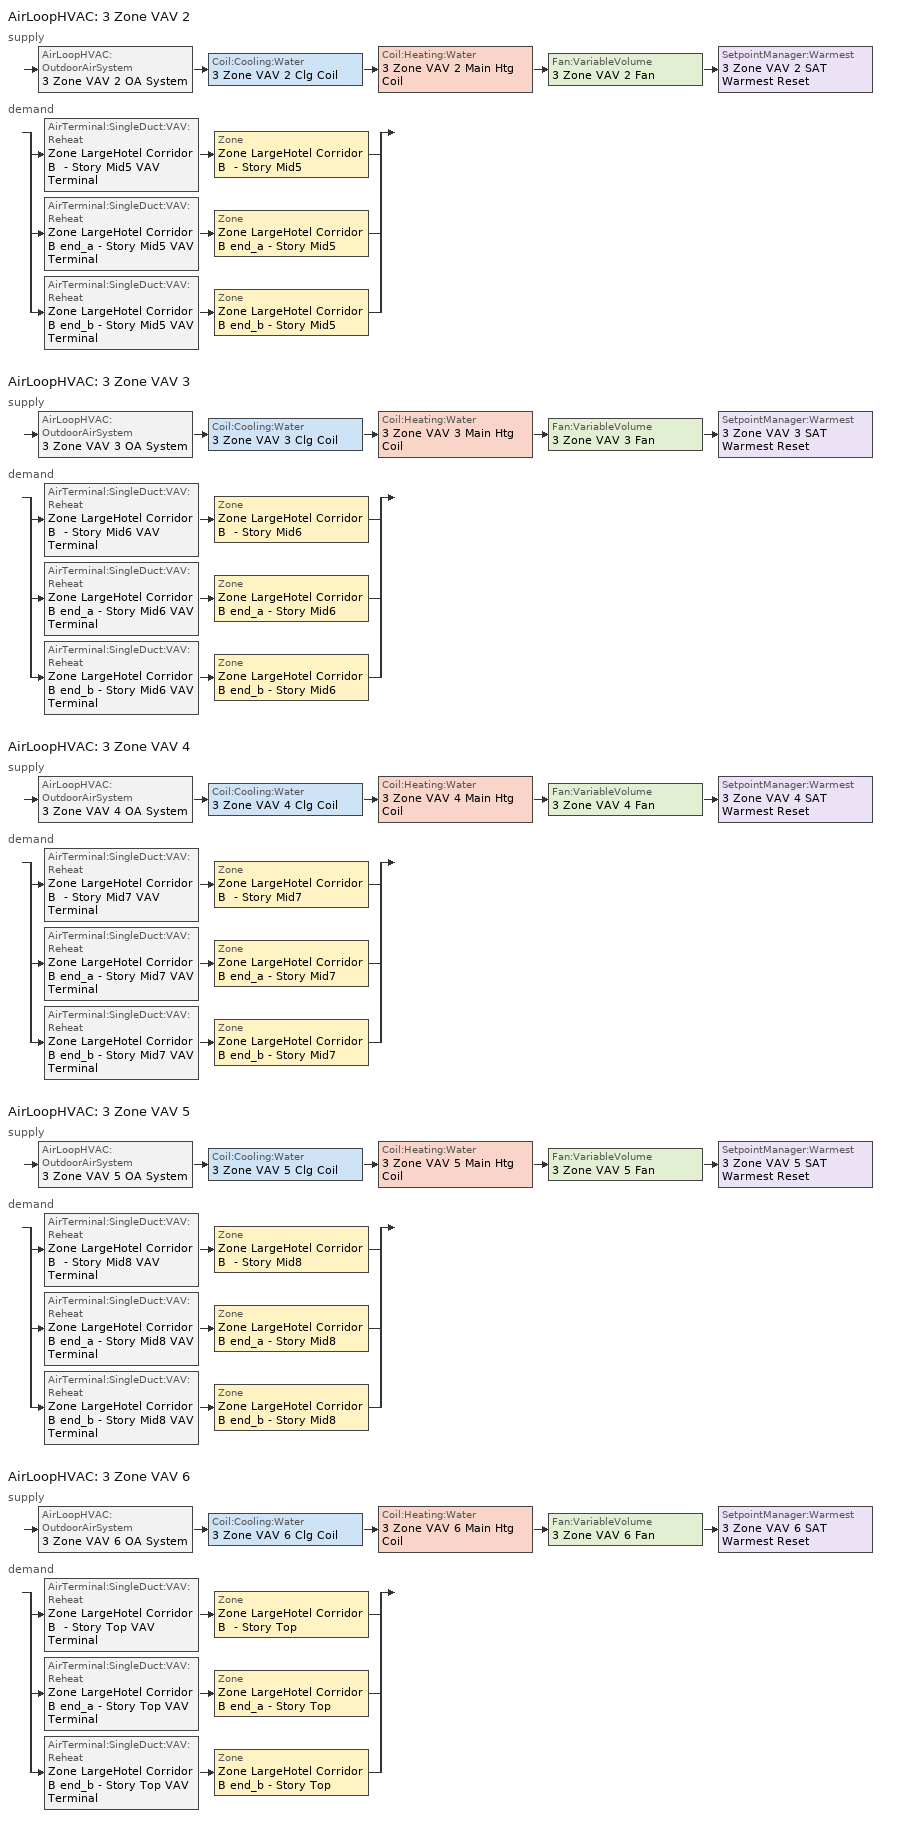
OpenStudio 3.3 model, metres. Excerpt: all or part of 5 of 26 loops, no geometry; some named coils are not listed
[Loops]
AirLoopHVAC '3 Zone VAV 2'
 supply: AirLoopHVAC:OutdoorAirSystem '3 Zone VAV 2 OA System' > Coil:Cooling:Water '3 Zone VAV 2 Clg Coil' > Coil:Heating:Water '3 Zone VAV 2 Main Htg Coil' > Fan:VariableVolume '3 Zone VAV 2 Fan' > SetpointManager:Warmest '3 Zone VAV 2 SAT Warmest Reset'
 demand: split
  | AirTerminal:SingleDuct:VAV:Reheat 'Zone LargeHotel Corridor B  - Story Mid5 VAV Terminal' > Zone 'Zone LargeHotel Corridor B  - Story Mid5'
  | AirTerminal:SingleDuct:VAV:Reheat 'Zone LargeHotel Corridor B end_a - Story Mid5 VAV Terminal' > Zone 'Zone LargeHotel Corridor B end_a - Story Mid5'
  | AirTerminal:SingleDuct:VAV:Reheat 'Zone LargeHotel Corridor B end_b - Story Mid5 VAV Terminal' > Zone 'Zone LargeHotel Corridor B end_b - Story Mid5'
AirLoopHVAC '3 Zone VAV 3'
 supply: AirLoopHVAC:OutdoorAirSystem '3 Zone VAV 3 OA System' > Coil:Cooling:Water '3 Zone VAV 3 Clg Coil' > Coil:Heating:Water '3 Zone VAV 3 Main Htg Coil' > Fan:VariableVolume '3 Zone VAV 3 Fan' > SetpointManager:Warmest '3 Zone VAV 3 SAT Warmest Reset'
 demand: split
  | AirTerminal:SingleDuct:VAV:Reheat 'Zone LargeHotel Corridor B  - Story Mid6 VAV Terminal' > Zone 'Zone LargeHotel Corridor B  - Story Mid6'
  | AirTerminal:SingleDuct:VAV:Reheat 'Zone LargeHotel Corridor B end_a - Story Mid6 VAV Terminal' > Zone 'Zone LargeHotel Corridor B end_a - Story Mid6'
  | AirTerminal:SingleDuct:VAV:Reheat 'Zone LargeHotel Corridor B end_b - Story Mid6 VAV Terminal' > Zone 'Zone LargeHotel Corridor B end_b - Story Mid6'
AirLoopHVAC '3 Zone VAV 4'
 supply: AirLoopHVAC:OutdoorAirSystem '3 Zone VAV 4 OA System' > Coil:Cooling:Water '3 Zone VAV 4 Clg Coil' > Coil:Heating:Water '3 Zone VAV 4 Main Htg Coil' > Fan:VariableVolume '3 Zone VAV 4 Fan' > SetpointManager:Warmest '3 Zone VAV 4 SAT Warmest Reset'
 demand: split
  | AirTerminal:SingleDuct:VAV:Reheat 'Zone LargeHotel Corridor B  - Story Mid7 VAV Terminal' > Zone 'Zone LargeHotel Corridor B  - Story Mid7'
  | AirTerminal:SingleDuct:VAV:Reheat 'Zone LargeHotel Corridor B end_a - Story Mid7 VAV Terminal' > Zone 'Zone LargeHotel Corridor B end_a - Story Mid7'
  | AirTerminal:SingleDuct:VAV:Reheat 'Zone LargeHotel Corridor B end_b - Story Mid7 VAV Terminal' > Zone 'Zone LargeHotel Corridor B end_b - Story Mid7'
AirLoopHVAC '3 Zone VAV 5'
 supply: AirLoopHVAC:OutdoorAirSystem '3 Zone VAV 5 OA System' > Coil:Cooling:Water '3 Zone VAV 5 Clg Coil' > Coil:Heating:Water '3 Zone VAV 5 Main Htg Coil' > Fan:VariableVolume '3 Zone VAV 5 Fan' > SetpointManager:Warmest '3 Zone VAV 5 SAT Warmest Reset'
 demand: split
  | AirTerminal:SingleDuct:VAV:Reheat 'Zone LargeHotel Corridor B  - Story Mid8 VAV Terminal' > Zone 'Zone LargeHotel Corridor B  - Story Mid8'
  | AirTerminal:SingleDuct:VAV:Reheat 'Zone LargeHotel Corridor B end_a - Story Mid8 VAV Terminal' > Zone 'Zone LargeHotel Corridor B end_a - Story Mid8'
  | AirTerminal:SingleDuct:VAV:Reheat 'Zone LargeHotel Corridor B end_b - Story Mid8 VAV Terminal' > Zone 'Zone LargeHotel Corridor B end_b - Story Mid8'
AirLoopHVAC '3 Zone VAV 6'
 supply: AirLoopHVAC:OutdoorAirSystem '3 Zone VAV 6 OA System' > Coil:Cooling:Water '3 Zone VAV 6 Clg Coil' > Coil:Heating:Water '3 Zone VAV 6 Main Htg Coil' > Fan:VariableVolume '3 Zone VAV 6 Fan' > SetpointManager:Warmest '3 Zone VAV 6 SAT Warmest Reset'
 demand: split
  | AirTerminal:SingleDuct:VAV:Reheat 'Zone LargeHotel Corridor B  - Story Top VAV Terminal' > Zone 'Zone LargeHotel Corridor B  - Story Top'
  | AirTerminal:SingleDuct:VAV:Reheat 'Zone LargeHotel Corridor B end_a - Story Top VAV Terminal' > Zone 'Zone LargeHotel Corridor B end_a - Story Top'
  | AirTerminal:SingleDuct:VAV:Reheat 'Zone LargeHotel Corridor B end_b - Story Top VAV Terminal' > Zone 'Zone LargeHotel Corridor B end_b - Story Top'
[Sizing:Zone] Zone Cooling Design Supply Air Temperature Input Method=SupplyAirTemperature; Zone Cooling Design Supply Air Temperature {C}=12.7778; Zone Cooling Design Supply Air Temperature Difference {deltaC}=11.11; Zone Heating Design Supply Air Temperature Input Method=SupplyAirTemperature; Zone Heating Design Supply Air Temperature {C}=40; Zone Heating Design Supply Air Temperature Difference {deltaC}=11.11; Zone Cooling Design Supply Air Humidity Ratio {kg-H2O/kg-air}=0.0085; Zone Heating Design Supply Air Humidity Ratio {kg-H2O/kg-air}=0.008; Cooling Design Air Flow Method=DesignDayWithLimit; Heating Design Air Flow Method=DesignDay; Account for Dedicated Outdoor Air System=No; Dedicated Outdoor Air System Control Strategy=NeutralSupplyAir; Dedicated Outdoor Air Low Setpoint Temperature for Design {C}=autosize; Dedicated Outdoor Air High Setpoint Temperature for Design {C}=autosize; Design Minimum Zone Ventilation Efficiency=0.6
Zone LargeHotel Corridor B end_a - Story Mid5; Zone LargeHotel Corridor B  - Story Mid5; Zone LargeHotel Corridor B end_b - Story Mid5; Zone LargeHotel Corridor B end_a - Story Mid6; Zone LargeHotel Corridor B  - Story Mid6; Zone LargeHotel Corridor B end_b - Story Mid6; Zone LargeHotel Corridor B end_a - Story Mid7; Zone LargeHotel Corridor B  - Story Mid7; Zone LargeHotel Corridor B end_b - Story Mid7; Zone LargeHotel Corridor B end_a - Story Mid8; Zone LargeHotel Corridor B  - Story Mid8; Zone LargeHotel Corridor B end_b - Story Mid8; Zone LargeHotel Corridor B end_a - Story Top; Zone LargeHotel Corridor B  - Story Top; Zone LargeHotel Corridor B end_b - Story Top
[Zone equipment]
Zone LargeHotel Corridor B end_a - Story Mid5: Zone LargeHotel Corridor B end_a - Story Mid5 VAV Terminal
Zone LargeHotel Corridor B  - Story Mid5: Zone LargeHotel Corridor B  - Story Mid5 VAV Terminal
Zone LargeHotel Corridor B end_b - Story Mid5: Zone LargeHotel Corridor B end_b - Story Mid5 VAV Terminal
Zone LargeHotel Corridor B end_a - Story Mid6: Zone LargeHotel Corridor B end_a - Story Mid6 VAV Terminal
Zone LargeHotel Corridor B  - Story Mid6: Zone LargeHotel Corridor B  - Story Mid6 VAV Terminal
Zone LargeHotel Corridor B end_b - Story Mid6: Zone LargeHotel Corridor B end_b - Story Mid6 VAV Terminal
Zone LargeHotel Corridor B end_a - Story Mid7: Zone LargeHotel Corridor B end_a - Story Mid7 VAV Terminal
Zone LargeHotel Corridor B  - Story Mid7: Zone LargeHotel Corridor B  - Story Mid7 VAV Terminal
Zone LargeHotel Corridor B end_b - Story Mid7: Zone LargeHotel Corridor B end_b - Story Mid7 VAV Terminal
Zone LargeHotel Corridor B end_a - Story Mid8: Zone LargeHotel Corridor B end_a - Story Mid8 VAV Terminal
Zone LargeHotel Corridor B  - Story Mid8: Zone LargeHotel Corridor B  - Story Mid8 VAV Terminal
Zone LargeHotel Corridor B end_b - Story Mid8: Zone LargeHotel Corridor B end_b - Story Mid8 VAV Terminal
Zone LargeHotel Corridor B end_a - Story Top: Zone LargeHotel Corridor B end_a - Story Top VAV Terminal
Zone LargeHotel Corridor B  - Story Top: Zone LargeHotel Corridor B  - Story Top VAV Terminal
Zone LargeHotel Corridor B end_b - Story Top: Zone LargeHotel Corridor B end_b - Story Top VAV Terminal
[AirLoopHVAC] Design Supply Air Flow Rate {m3/s}=autosize; Design Return Air Flow Fraction of Supply Air Flow=1
Name | Availability Schedule
3 Zone VAV 2 | 3 Zone VAV 2 Occ Sch
3 Zone VAV 3 | 3 Zone VAV 3 Occ Sch
3 Zone VAV 4 | 3 Zone VAV 4 Occ Sch
3 Zone VAV 5 | 3 Zone VAV 5 Occ Sch
3 Zone VAV 6 | 3 Zone VAV 6 Occ Sch
[Sizing:System] Type of Load to Size On=Sensible; Design Outdoor Air Flow Rate {m3/s}=0.443925; Central Heating Maximum System Air Flow Ratio=0.3; Preheat Design Temperature {C}=7.22222; Preheat Design Humidity Ratio {kg-H2O/kg-Air}=0.008; Precool Design Temperature {C}=12.7778; Precool Design Humidity Ratio {kg-H2O/kg-Air}=0.008; Central Cooling Design Supply Air Temperature {C}=12.7778; Central Heating Design Supply Air Temperature {C}=12.7778; Sizing Option=Coincident; 100% Outdoor Air in Cooling=No; 100% Outdoor Air in Heating=No; Central Cooling Design Supply Air Humidity Ratio {kg-H2O/kg-Air}=0.0085; Central Heating Design Supply Air Humidity Ratio {kg-H2O/kg-Air}=0.008; Cooling Design Air Flow Method=DesignDay; Heating Design Air Flow Method=DesignDay; System Outdoor Air Method=ZoneSum; Zone Maximum Outdoor Air Fraction=1; Cooling Supply Air Flow Rate Per Floor Area {m3/s-m2}=0.00996765; Cooling Fraction of Autosized Cooling Supply Air Flow Rate=1; Cooling Supply Air Flow Rate Per Unit Cooling Capacity {m3/s-W}=3.94755e-05; Heating Supply Air Flow Rate Per Floor Area {m3/s-m2}=0.00996765; Heating Fraction of Autosized Heating Supply Air Flow Rate=1; Heating Fraction of Autosized Cooling Supply Air Flow Rate=1; Heating Supply Air Flow Rate Per Unit Heating Capacity {m3/s-W}=3.15882e-05; Cooling Design Capacity Method=CoolingDesignCapacity; Cooling Design Capacity {W}=autosize; Cooling Design Capacity Per Floor Area {W/m2}=234.7; Fraction of Autosized Cooling Design Capacity=1; Heating Design Capacity Method=HeatingDesignCapacity; Heating Design Capacity {W}=autosize; Heating Design Capacity Per Floor Area {W/m2}=157; Fraction of Autosized Heating Design Capacity=1; Central Cooling Capacity Control Method=OnOff; Occupant Diversity=autosize
3 Zone VAV 2; 3 Zone VAV 3; 3 Zone VAV 4; 3 Zone VAV 5; 3 Zone VAV 6
[Fan:VariableVolume] Availability Schedule=Always On Discrete; Fan Total Efficiency=0.56225; Pressure Rise {Pa}=996.356; Maximum Flow Rate {m3/s}=Autosize; Fan Power Minimum Flow Rate Input Method=Fraction; Fan Power Minimum Flow Fraction=0.25; Fan Power Minimum Air Flow Rate {m3/s}=0; Motor Efficiency=0.865; Motor In Airstream Fraction=1; Fan Power Coefficient 1=0.04076; Fan Power Coefficient 2=0.0881; Fan Power Coefficient 3=-0.0729; Fan Power Coefficient 4=0.9437; Fan Power Coefficient 5=0
3 Zone VAV 2 Fan; 3 Zone VAV 3 Fan; 3 Zone VAV 4 Fan; 3 Zone VAV 5 Fan; 3 Zone VAV 6 Fan
[Controller:OutdoorAir] Minimum Outdoor Air Flow Rate {m3/s}=0; Maximum Outdoor Air Flow Rate {m3/s}=Autosize; Economizer Control Action Type=ModulateFlow; Lockout Type=LockoutWithHeating; Minimum Limit Type=FixedMinimum; High Humidity Control=No; Heat Recovery Bypass Control Type=BypassWhenWithinEconomizerLimits
Name | Economizer Control Type | Economizer Maximum Limit Dry-Bulb Temperature {C} | Economizer Maximum Limit Enthalpy {J/kg} | Minimum Outdoor Air Schedule | Controller Mechanical Ventilation
3 Zone VAV 2 OA Controller | NoEconomizer | 28 | 64000 | 3 Zone VAV 2 Occ Sch | 3 Zone VAV 2 Vent Controller
3 Zone VAV 3 OA Controller | NoEconomizer | 28 | 64000 | 3 Zone VAV 3 Occ Sch | 3 Zone VAV 3 Vent Controller
3 Zone VAV 4 OA Controller | NoEconomizer | 28 | 64000 | 3 Zone VAV 4 Occ Sch | 3 Zone VAV 4 Vent Controller
3 Zone VAV 5 OA Controller | NoEconomizer | 28 | 64000 | 3 Zone VAV 5 Occ Sch | 3 Zone VAV 5 Vent Controller
3 Zone VAV 6 OA Controller | DifferentialDryBulb |  |  | 3 Zone VAV 6 Occ Sch | 3 Zone VAV 6 Vent Controller
[Controller:MechanicalVentilation] Availability Schedule=Always On Discrete; System Outdoor Air Method=ZoneSum
3 Zone VAV 2 Vent Controller; 3 Zone VAV 3 Vent Controller; 3 Zone VAV 4 Vent Controller; 3 Zone VAV 5 Vent Controller; 3 Zone VAV 6 Vent Controller
[AirLoopHVAC:OutdoorAirSystem]
Name | Controller
3 Zone VAV 2 OA System | 3 Zone VAV 2 OA Controller
3 Zone VAV 3 OA System | 3 Zone VAV 3 OA Controller
3 Zone VAV 4 OA System | 3 Zone VAV 4 OA Controller
3 Zone VAV 5 OA System | 3 Zone VAV 5 OA Controller
3 Zone VAV 6 OA System | 3 Zone VAV 6 OA Controller
[AirTerminal:SingleDuct:VAV:Reheat] Availability Schedule=Always On Discrete; Maximum Air Flow Rate {m3/s}=AutoSize; Zone Minimum Air Flow Input Method=Constant; Fixed Minimum Air Flow Rate {m3/s}=0; Maximum Hot Water or Steam Flow Rate {m3/s}=AutoSize; Minimum Hot Water or Steam Flow Rate {m3/s}=0; Convergence Tolerance=0.001; Damper Heating Action=ReverseWithLimits; Maximum Flow per Zone Floor Area During Reheat {m3/s-m2}=AutoSize; Maximum Flow Fraction During Reheat=0.5; Maximum Reheat Air Temperature {C}=40; Control For Outdoor Air=No
Name | Constant Minimum Air Flow Fraction | Reheat Coil
Zone LargeHotel Corridor B  - Story Mid5 VAV Terminal | 0.528499 | Zone LargeHotel Corridor B  - Story Mid5 Reheat Coil
Zone LargeHotel Corridor B end_a - Story Mid5 VAV Terminal | 0.528499 | Zone LargeHotel Corridor B end_a - Story Mid5 Reheat Coil
Zone LargeHotel Corridor B end_b - Story Mid5 VAV Terminal | 0.528499 | Zone LargeHotel Corridor B end_b - Story Mid5 Reheat Coil
Zone LargeHotel Corridor B  - Story Mid6 VAV Terminal | 0.528814 | Zone LargeHotel Corridor B  - Story Mid6 Reheat Coil
Zone LargeHotel Corridor B end_a - Story Mid6 VAV Terminal | 0.528814 | Zone LargeHotel Corridor B end_a - Story Mid6 Reheat Coil
Zone LargeHotel Corridor B end_b - Story Mid6 VAV Terminal | 0.528814 | Zone LargeHotel Corridor B end_b - Story Mid6 Reheat Coil
Zone LargeHotel Corridor B  - Story Mid7 VAV Terminal | 0.529089 | Zone LargeHotel Corridor B  - Story Mid7 Reheat Coil
Zone LargeHotel Corridor B end_a - Story Mid7 VAV Terminal | 0.529089 | Zone LargeHotel Corridor B end_a - Story Mid7 Reheat Coil
Zone LargeHotel Corridor B end_b - Story Mid7 VAV Terminal | 0.529089 | Zone LargeHotel Corridor B end_b - Story Mid7 Reheat Coil
Zone LargeHotel Corridor B  - Story Mid8 VAV Terminal | 0.529333 | Zone LargeHotel Corridor B  - Story Mid8 Reheat Coil
Zone LargeHotel Corridor B end_a - Story Mid8 VAV Terminal | 0.529333 | Zone LargeHotel Corridor B end_a - Story Mid8 Reheat Coil
Zone LargeHotel Corridor B end_b - Story Mid8 VAV Terminal | 0.529333 | Zone LargeHotel Corridor B end_b - Story Mid8 Reheat Coil
Zone LargeHotel Corridor B  - Story Top VAV Terminal | 0.518132 | Zone LargeHotel Corridor B  - Story Top Reheat Coil
Zone LargeHotel Corridor B end_a - Story Top VAV Terminal | 0.518132 | Zone LargeHotel Corridor B end_a - Story Top Reheat Coil
Zone LargeHotel Corridor B end_b - Story Top VAV Terminal | 0.518132 | Zone LargeHotel Corridor B end_b - Story Top Reheat Coil
[SetpointManager:Warmest] Control Variable=Temperature; Minimum Setpoint Temperature {C}=12.7778; Maximum Setpoint Temperature {C}=15.5556; Strategy=MaximumTemperature
Name | Setpoint Node or NodeList
3 Zone VAV 2 SAT Warmest Reset | 3 Zone VAV 2 Supply Outlet Node
3 Zone VAV 3 SAT Warmest Reset | 3 Zone VAV 3 Supply Outlet Node
3 Zone VAV 4 SAT Warmest Reset | 3 Zone VAV 4 Supply Outlet Node
3 Zone VAV 5 SAT Warmest Reset | 3 Zone VAV 5 Supply Outlet Node
3 Zone VAV 6 SAT Warmest Reset | 3 Zone VAV 6 Supply Outlet Node
[Schedule:Ruleset]
Name | Default Day Schedule | Summer Design Day Schedule | Winter Design Day Schedule
3 Zone VAV 2 Occ Sch | 3 Zone VAV 2 Occ Sch Default | 3 Zone VAV 2 Occ Sch Summer Design Day | 3 Zone VAV 2 Occ Sch Winter Design Day
3 Zone VAV 3 Occ Sch | 3 Zone VAV 3 Occ Sch Default | 3 Zone VAV 3 Occ Sch Summer Design Day | 3 Zone VAV 3 Occ Sch Winter Design Day
3 Zone VAV 4 Occ Sch | 3 Zone VAV 4 Occ Sch Default | 3 Zone VAV 4 Occ Sch Summer Design Day | 3 Zone VAV 4 Occ Sch Winter Design Day
3 Zone VAV 5 Occ Sch | 3 Zone VAV 5 Occ Sch Default | 3 Zone VAV 5 Occ Sch Summer Design Day | 3 Zone VAV 5 Occ Sch Winter Design Day
3 Zone VAV 6 Occ Sch | 3 Zone VAV 6 Occ Sch Default | 3 Zone VAV 6 Occ Sch Summer Design Day | 3 Zone VAV 6 Occ Sch Winter Design Day
[Schedule:Day]
3 Zone VAV 2 Occ Sch Default; 3 Zone VAV 3 Occ Sch Default; 3 Zone VAV 4 Occ Sch Default; 3 Zone VAV 5 Occ Sch Default; 3 Zone VAV 6 Occ Sch Default: 24, 0, 0
3 Zone VAV 2 Occ Sch Winter Design Day; 3 Zone VAV 2 Occ Sch Summer Design Day; 3 Zone VAV 3 Occ Sch Winter Design Day; 3 Zone VAV 3 Occ Sch Summer Design Day; 3 Zone VAV 4 Occ Sch Winter Design Day; 3 Zone VAV 4 Occ Sch Summer Design Day; 3 Zone VAV 5 Occ Sch Winter Design Day; 3 Zone VAV 5 Occ Sch Summer Design Day; 3 Zone VAV 6 Occ Sch Winter Design Day; 3 Zone VAV 6 Occ Sch Summer Design Day: 24, 0, 1
[Schedule:Constant]
Always On Discrete: Value=1
